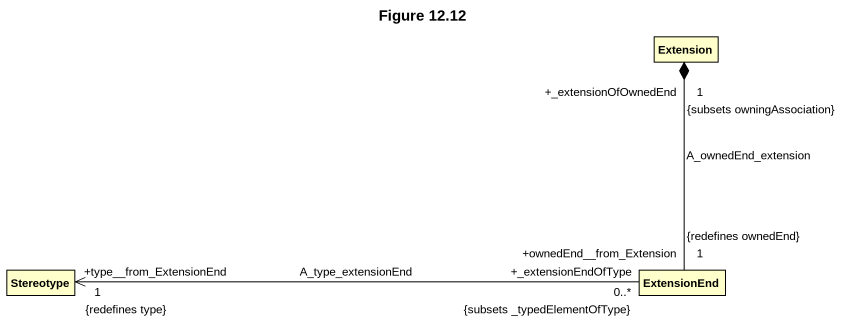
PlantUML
@startuml
title Figure 12.12
hide circle
hide empty members
class Extension
class "Stereotype" as Stereotype_
class ExtensionEnd
Extension "+_extensionOfOwnedEnd\n1\n{subsets owningAssociation}" *-- "+ownedEnd__from_Extension\n1\n{redefines ownedEnd}" ExtensionEnd : A_ownedEnd_extension
ExtensionEnd "+_extensionEndOfType\n0..*\n{subsets _typedElementOfType}" -left-> "+type__from_ExtensionEnd\n1\n{redefines type}" Stereotype_ : A_type_extensionEnd
@enduml
